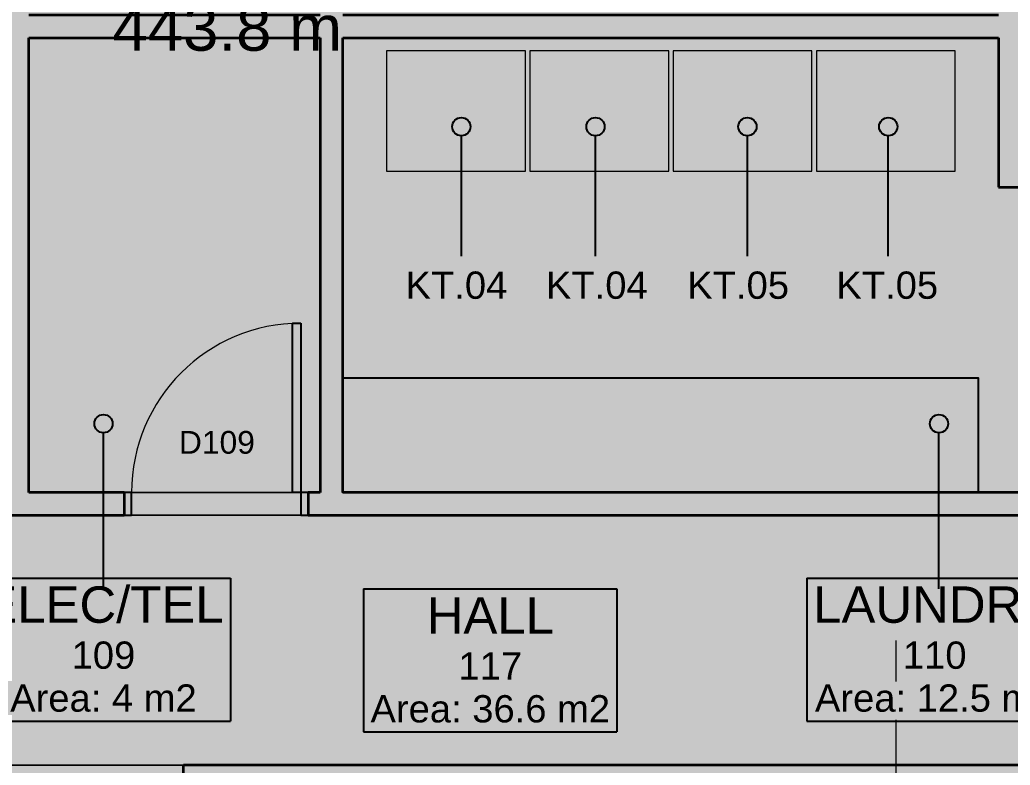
# Model space of a CAD drawing. Header units: millimetres. Extents: x -14278 to 103595, y -22378 to 34603.
# Drawn here: x 16375 to 21816, y 6700 to 10798 of the extents above; entities that cross this region are included whole.
import ezdxf
from ezdxf.enums import TextEntityAlignment as Align

# ---------------------------------------------------------------- set-up
doc = ezdxf.new("R2010")
doc.units = ezdxf.units.MM
doc.header["$MEASUREMENT"] = 0
doc.linetypes.add('Long Dashed', pattern=[529.166651, 317.499995, -211.666656])
for name, color, linetype in [('A-Ee_40_20-M_GeneralFFAndEInternalFixed', 7, 'Continuous'), ('A-Zz_20_10_90-T_TextFFEInternal', 7, 'Continuous'), ('A-Zz_50_90_00-M_GrossInternal', 7, 'Continuous'), ('A-Zz_60_50_80-P_MarkerSection', 7, 'Continuous'), ('NewA-Ee_25_10-M_WallsInternal', 7, 'Continuous'), ('NewA-Ee_30_40-M_Floors', 7, 'Continuous'), ('NewA-Ee_30_60-M_Pavements', 7, 'Continuous'), ('NewA-Ee_40_20-M_GeneralFFAndEInternalFixed', 7, 'Continuous'), ('NewA-SL-M_SpacesInternal', 7, 'Continuous'), ('NewA-Ss_30_25-M_CeilingAndSoffitSystems', 7, 'Continuous'), ('NewA-Zz_20_10_90-T_TextFFEInternal', 7, 'Continuous'), ('NewA-Zz_50_10_70-P_BoundarySiteRed', 7, 'Continuous'), ('NewA-Zz_50_10_90-P_BoundarySpace', 7, 'Continuous'), ('NewA-Zz_50_90_00-M_GrossInternal', 7, 'Continuous')]:
    doc.layers.add(name, color=color, linetype=linetype)
doc.styles.add('GENERATED_STYLE_1', font='')
doc.styles.get('GENERATED_STYLE_1').set_extended_font_data('Arial')

# ---------------------------------------------------------------- blocks, each defined once
blk = doc.blocks.new('LAUNDRY_110_3_1', base_point=(21400.9, 7375.3))
at = {"layer": 'NewA-SL-M_SpacesInternal', "color": 253, "linetype": 'Continuous', "lineweight": 13}
for p, q in [((21750.7, 10698.4), (18149.8, 10698.4)), ((18149.8, 10698.4), (18149.8, 8200)), ((21750.7, 9877.2), (21750.7, 10698.4)), ((23838.2, 9877.6), (21750.7, 9877.2)), ((23838.2, 8200), (23838.2, 9877.6)), ((18149.8, 8200), (23838.2, 8200))]:
    blk.add_line(p, q, dxfattribs=at)
at = {"layer": 'NewA-SL-M_SpacesInternal', "linetype": 'Continuous'}
for p, q in [((20698, 7728.8), (20698, 7414.5)), ((20698, 7728.8), (22103.8, 7728.8)), ((22103.8, 7728.8), (22103.8, 7414.5)), ((20698, 7414.5), (20698, 7178.8)), ((22103.8, 7414.5), (22103.8, 7178.8)), ((20698, 7178.8), (20698, 6943.1)), ((22103.8, 7178.8), (22103.8, 6943.1)), ((20698, 6943.1), (22103.8, 6943.1))]:
    blk.add_line(p, q, dxfattribs=at)
at = {"layer": 'NewA-SL-M_SpacesInternal', "color": 5, "lineweight": 70, "style": 'GENERATED_STYLE_1'}
for tag, height, p in [('ROOM_NAME', 200, (21400.9, 7683.1)), ('ROOM_NUMBER', 150, (21400.9, 7380.3)), ('adj_text', 150, (21400.9, 7144.5))]:
    blk.add_attdef(tag, text='', height=height, dxfattribs=at).set_placement(p, align=Align.TOP_CENTER)
blk = doc.blocks.new('HALL_117_9_1', base_point=(18959.3, 7316.1))
at = {"layer": 'NewA-SL-M_SpacesInternal', "color": 253, "linetype": 'Continuous', "lineweight": 13}
for p, q in [((32225, 8075), (6032.4, 8075)), ((6032.8, 6700.3), (27899.7, 6700.3))]:
    blk.add_line(p, q, dxfattribs=at)
at = {"layer": 'NewA-SL-M_SpacesInternal', "linetype": 'Continuous'}
for p, q in [((18263.2, 7669.6), (18263.2, 7355.4)), ((18263.2, 7669.6), (19655.3, 7669.6)), ((19655.3, 7669.6), (19655.3, 7355.4)), ((18263.2, 7355.4), (18263.2, 7119.6)), ((19655.3, 7355.4), (19655.3, 7119.6)), ((18263.2, 7119.6), (18263.2, 6883.9)), ((19655.3, 7119.6), (19655.3, 6883.9)), ((18263.2, 6883.9), (19655.3, 6883.9))]:
    blk.add_line(p, q, dxfattribs=at)
at = {"layer": 'NewA-SL-M_SpacesInternal', "color": 5, "lineweight": 70, "style": 'GENERATED_STYLE_1'}
for tag, height, p in [('ROOM_NAME', 200, (18959.3, 7623.9)), ('ROOM_NUMBER', 150, (18959.3, 7321.1)), ('adj_text', 150, (18959.3, 7085.4))]:
    blk.add_attdef(tag, text='', height=height, dxfattribs=at).set_placement(p, align=Align.TOP_CENTER)
blk = doc.blocks.new('ELEC_TEL_109_10_1', base_point=(16834.2, 7375.3))
at = {"layer": 'NewA-SL-M_SpacesInternal', "color": 253, "linetype": 'Continuous', "lineweight": 13}
for p, q in [((16424.6, 10698.4), (16424.6, 8200)), ((18024.8, 10698.4), (16424.6, 10698.4)), ((18024.8, 8200), (18024.8, 10698.4)), ((16424.6, 8200), (18024.8, 8200))]:
    blk.add_line(p, q, dxfattribs=at)
at = {"layer": 'NewA-SL-M_SpacesInternal', "linetype": 'Continuous'}
for p, q in [((16136.3, 7728.8), (16136.3, 7414.5)), ((16136.3, 7728.8), (17532.1, 7728.8)), ((17532.1, 7728.8), (17532.1, 7414.5)), ((16136.3, 7414.5), (16136.3, 7178.8)), ((17532.1, 7414.5), (17532.1, 7178.8)), ((16136.3, 7178.8), (16136.3, 6943.1)), ((17532.1, 7178.8), (17532.1, 6943.1)), ((16136.3, 6943.1), (17532.1, 6943.1))]:
    blk.add_line(p, q, dxfattribs=at)
at = {"layer": 'NewA-SL-M_SpacesInternal', "color": 5, "lineweight": 70, "style": 'GENERATED_STYLE_1'}
for tag, height, p in [('ROOM_NAME', 200, (16834.2, 7683.1)), ('ROOM_NUMBER', 150, (16834.2, 7380.3)), ('adj_text', 150, (16834.2, 7144.5))]:
    blk.add_attdef(tag, text='', height=height, dxfattribs=at).set_placement(p, align=Align.TOP_CENTER)
blk = doc.blocks.new('Mesh_1_1', base_point=(14339.9, 34603))
at = {"layer": 'NewA-Ee_30_60-M_Pavements', "color": 254, "linetype": 'Continuous', "lineweight": 13, "flags": 128}
blk.add_lwpolyline([(14339.9, 34603, -0.414214), (42830.6, 6112.3, -0.414214), (14339.9, -22378.4, -0.414214), (-14150.7, 6112.3, -0.414214)], format="xyb", close=True, dxfattribs=at)
blk = doc.blocks.new('Slab_4_1', base_point=(11328, 15324.9))
at = {"layer": 'NewA-Ee_30_40-M_Floors', "linetype": 'Continuous', "lineweight": 13}
blk.add_hatch(color=254, dxfattribs=at).paths.add_polyline_path([(11328, 15324.9), (11328, 15099.7), (150.3, 15099.7), (150.3, 9350.5), (-124.9, 9350.5), (-124.9, 8300.5), (150.3, 8300.5), (150.3, 6700.3), (2050.3, 6700.3), (2050.3, 2150.3), (5499.7, 2150.3), (5499.7, 3091.8), (6214.3, 3091.8), (6214.3, 2766.8), (7714.3, 2766.8), (7714.3, 3091.8), (8455.6, 3091.8), (8500.3, 150.3), (16363.1, 150.3), (16363.1, -124.9), (17413.1, -124.9), (17413.1, 150.3), (27899.7, 150.3), (27899.7, 6700.3), (34699.7, 6700.3), (34699.7, 15099.7), (34639.4, 15099.7), (34639.4, 15324.9), (32809.4, 15324.9), (32809.4, 15099.7), (13158, 15099.7), (13158, 15324.9)])
blk = doc.blocks.new('Slab_12_1', base_point=(16424.6, 10698.4))
at = {"layer": 'NewA-Ss_30_25-M_CeilingAndSoffitSystems', "linetype": 'Continuous', "lineweight": 0}
blk.add_hatch(color=255, dxfattribs=at).paths.add_polyline_path([(16424.6, 10698.4), (16424.6, 8200), (18024.8, 8200), (18024.8, 10698.4)])
at = {"layer": 'NewA-Ss_30_25-M_CeilingAndSoffitSystems', "color": 6, "linetype": 'Continuous', "lineweight": 13, "flags": 128}
blk.add_lwpolyline([(16424.6, 10698.4), (18024.8, 10698.4), (18024.8, 8200), (16424.6, 8200)], close=True, dxfattribs=at)
blk = doc.blocks.new('Slab_18_1', base_point=(32225, 6700.3))
at = {"layer": 'NewA-Ss_30_25-M_CeilingAndSoffitSystems', "linetype": 'Continuous', "lineweight": 0}
blk.add_hatch(color=255, dxfattribs=at).paths.add_polyline_path([(32225, 6700.3), (32225, 8075), (6060, 8075), (6060, 6700.3)])
at = {"layer": 'NewA-Ss_30_25-M_CeilingAndSoffitSystems', "color": 6, "linetype": 'Continuous', "lineweight": 13, "flags": 128}
blk.add_lwpolyline([(32225, 6700.3), (6060, 6700.3), (6060, 8075), (32225, 8075)], close=True, dxfattribs=at)
blk = doc.blocks.new('Slab_27_1', base_point=(18149.8, 10698.4))
at = {"layer": 'NewA-Ss_30_25-M_CeilingAndSoffitSystems', "linetype": 'Continuous', "lineweight": 0}
blk.add_hatch(color=255, dxfattribs=at).paths.add_polyline_path([(18149.8, 10698.4), (18149.8, 8200), (23838.2, 8200), (23838.2, 9877.6), (21750.7, 9877.6), (21750.7, 10698.4)])
at = {"layer": 'NewA-Ss_30_25-M_CeilingAndSoffitSystems', "color": 6, "linetype": 'Continuous', "lineweight": 13, "flags": 128}
blk.add_lwpolyline([(18149.8, 10698.4), (21750.7, 10698.4), (21750.7, 9877.6), (23838.2, 9877.6), (23838.2, 8200), (18149.8, 8200)], close=True, dxfattribs=at)
blk = doc.blocks.new('Door 19')
at = {"layer": 'NewA-Ee_25_10-M_WallsInternal', "linetype": 'Continuous', "lineweight": 13}
for points in [[(465, 930), (420, 930), (420, 0), (465, 0)], [(-465, -125), (-465, 0), (-505, 0), (-505, -125)], [(505, -125), (505, 0), (465, 0), (465, -125)]]:
    blk.add_hatch(color=255, dxfattribs=at).paths.add_polyline_path(points)
at = {"layer": 'NewA-Ee_25_10-M_WallsInternal', "linetype": 'Continuous'}
for p, q in [((420, 0), (420, 930)), ((420, 930), (465, 930)), ((465, 930), (465, 0)), ((-465, 0), (-505, 0)), ((-505, 0), (-505, -125)), ((-465, -125), (-465, 0)), ((465, 0), (420, 0)), ((505, 0), (465, 0)), ((465, 0), (465, -125)), ((505, -125), (505, 0)), ((-505, -125), (-465, -125)), ((465, -125), (505, -125))]:
    blk.add_line(p, q, dxfattribs=at)
at = {"layer": 'NewA-Ee_25_10-M_WallsInternal', "color": 92, "linetype": 'Continuous', "lineweight": 35}
for p, q in [((-505, 0), (-505, -125)), ((505, 0), (505, -125))]:
    blk.add_line(p, q, dxfattribs=at)
at = {"layer": 'NewA-Ee_25_10-M_WallsInternal', "color": 6, "linetype": 'Continuous', "lineweight": 13}
blk.add_arc((465, 0), 930, 90, 180, dxfattribs=at)
blk = doc.blocks.new('D Marker 19')
at = {"layer": 'NewA-Ee_25_10-M_WallsInternal', "style": 'GENERATED_STYLE_1'}
blk.add_attdef('AC_WIDO_ID', text='', height=125, dxfattribs=at).set_placement((-262.1, 94.8), align=Align.BOTTOM_LEFT)
blk = doc.blocks.new('Wall_10_1', base_point=(5907.4, 8075))
at = {"layer": 'NewA-Ee_25_10-M_WallsInternal', "linetype": 'Continuous', "lineweight": 13}
for points in [[(16948.6, 8200), (13809.1, 8200), (13809.1, 8075), (16948.6, 8075)], [(17958.6, 8075), (21966.6, 8075), (21966.6, 8200), (17958.6, 8200)]]:
    blk.add_hatch(color=6, dxfattribs=at).paths.add_polyline_path(points)
at = {"layer": 'NewA-Ee_25_10-M_WallsInternal', "color": 92, "linetype": 'Continuous', "lineweight": 35}
for p, q in [((16948.6, 8200), (16948.6, 8075)), ((17958.6, 8200), (17958.6, 8075))]:
    blk.add_line(p, q, dxfattribs=at)
at = {"layer": 'NewA-Ee_25_10-M_WallsInternal', "color": 92, "linetype": 'Continuous', "lineweight": 35, "flags": 128}
for points in [[(16948.6, 8200), (16424.6, 8200)], [(18024.8, 8200), (17958.6, 8200)], [(21966.6, 8200), (18149.8, 8200)], [(13809.1, 8075), (16948.6, 8075)], [(17958.6, 8075), (21966.6, 8075)]]:
    blk.add_lwpolyline(points, dxfattribs=at)
at = {"layer": 'NewA-Ee_25_10-M_WallsInternal', "linetype": 'Continuous', "zscale": 1000}
blk.add_blockref('Door 19', (17453.6, 8200), dxfattribs=at)
at = {"layer": 'NewA-Ee_25_10-M_WallsInternal'}
ref = blk.add_blockref('D Marker 19', (17453.6, 8200), dxfattribs=at)
ref.add_attrib('AC_WIDO_ID', 'D109', dxfattribs={"color": 7, "height": 125, "style": 'GENERATED_STYLE_1'}).set_placement((17248.7, 8375.1), align=Align.BOTTOM_LEFT)
blk = doc.blocks.new('Wall_19_1', base_point=(21750.7, 9877.2))
at = {"layer": 'NewA-Ee_25_10-M_WallsInternal', "linetype": 'Continuous', "lineweight": 13}
blk.add_hatch(color=6, dxfattribs=at).paths.add_polyline_path([(21750.7, 11173.8), (21750.7, 9877.2), (21875.7, 9877.2), (21875.7, 11173.8)])
at = {"layer": 'NewA-Ee_25_10-M_WallsInternal', "color": 92, "linetype": 'Continuous', "lineweight": 35, "flags": 128}
for points in [[(21750.7, 10698.4), (21750.7, 9877.2)], [(21750.7, 9877.2), (21875.7, 9877.2)]]:
    blk.add_lwpolyline(points, dxfattribs=at)
blk = doc.blocks.new('Wall_20_1', base_point=(18024.8, 8075))
at = {"layer": 'NewA-Ee_25_10-M_WallsInternal', "linetype": 'Continuous', "lineweight": 13}
blk.add_hatch(color=6, dxfattribs=at).paths.add_polyline_path([(18024.8, 8200), (18149.8, 8200), (18149.8, 10698.4), (18024.8, 10698.4)])
at = {"layer": 'NewA-Ee_25_10-M_WallsInternal', "color": 92, "linetype": 'Continuous', "lineweight": 35, "flags": 128}
for points in [[(18024.8, 10698.4), (18024.8, 8200)], [(18149.8, 8200), (18149.8, 10698.4)]]:
    blk.add_lwpolyline(points, dxfattribs=at)
blk = doc.blocks.new('Wall_21_1', base_point=(16324.6, 10698.4))
at = {"layer": 'NewA-Ee_25_10-M_WallsInternal', "linetype": 'Continuous', "lineweight": 13}
blk.add_hatch(color=6, dxfattribs=at).paths.add_polyline_path([(16424.6, 10698.4), (21750.7, 10698.4), (21750.7, 10823.4), (16424.6, 10823.4)])
at = {"layer": 'NewA-Ee_25_10-M_WallsInternal', "color": 92, "linetype": 'Continuous', "lineweight": 35, "flags": 128}
for points in [[(18024.8, 10823.4), (16424.6, 10823.4)], [(21750.7, 10823.4), (18149.8, 10823.4)], [(16424.6, 10698.4), (18024.8, 10698.4)], [(18149.8, 10698.4), (21750.7, 10698.4)]]:
    blk.add_lwpolyline(points, dxfattribs=at)
blk = doc.blocks.new('Wall_23_1', base_point=(16324.6, 8075))
at = {"layer": 'NewA-Ee_25_10-M_WallsInternal', "linetype": 'Continuous', "lineweight": 13}
blk.add_hatch(color=6, dxfattribs=at).paths.add_polyline_path([(16424.6, 8200), (16424.6, 15099.7), (16324.6, 15099.7), (16324.6, 8200)])
at = {"layer": 'NewA-Ee_25_10-M_WallsInternal', "color": 92, "linetype": 'Continuous', "lineweight": 35, "flags": 128}
blk.add_lwpolyline([(16424.6, 8200), (16424.6, 10698.4)], dxfattribs=at)
blk = doc.blocks.new('Wall_52_1', base_point=(6032.8, 6700.3))
at = {"layer": 'NewA-Ee_25_10-M_WallsInternal', "linetype": 'Continuous', "lineweight": 13}
blk.add_hatch(color=6, dxfattribs=at).paths.add_polyline_path([(25956, 6700.3), (17273.6, 6700.3), (17273.6, 6550.3), (25956, 6550.3)])
at = {"layer": 'NewA-Ee_25_10-M_WallsInternal', "color": 92, "linetype": 'Continuous', "lineweight": 35}
blk.add_line((17273.6, 6550.3), (17273.6, 6700.3), dxfattribs=at)
at = {"layer": 'NewA-Ee_25_10-M_WallsInternal', "color": 92, "linetype": 'Continuous', "lineweight": 35, "flags": 128}
blk.add_lwpolyline([(25956, 6700.3), (17273.6, 6700.3)], dxfattribs=at)
blk = doc.blocks.new('Washer 19')
at = {"layer": 'NewA-Ee_40_20-M_GeneralFFAndEInternalFixed', "color": 1, "linetype": 'Continuous', "lineweight": 18}
for p, q in [((-381, 0), (-381, -660.4)), ((381, 0), (-381, 0)), ((381, -660.4), (381, 0)), ((-381, -660.4), (381, -660.4))]:
    blk.add_line(p, q, dxfattribs=at)
blk = doc.blocks.new('Dryer 19')
at = {"layer": 'NewA-Ee_40_20-M_GeneralFFAndEInternalFixed', "color": 1, "linetype": 'Continuous', "lineweight": 18}
for p, q in [((0, 660.4), (0, 0)), ((762, 660.4), (0, 660.4)), ((762, 0), (762, 660.4)), ((0, 0), (762, 0))]:
    blk.add_line(p, q, dxfattribs=at)
blk = doc.blocks.new('Line_2_1', base_point=(16834.2, 7669.6))
at = {"layer": 'NewA-Zz_50_10_90-P_BoundarySpace', "linetype": 'Continuous'}
blk.add_hatch(color=256, dxfattribs=at).paths.add_polyline_path([(16884.2, 8577.5), (16880.4, 8596.7), (16869.6, 8612.9), (16853.4, 8623.7), (16834.2, 8627.5), (16815.1, 8623.7), (16798.9, 8612.9), (16788, 8596.7), (16784.2, 8577.5), (16788, 8558.4), (16798.9, 8542.2), (16815.1, 8531.3), (16834.2, 8527.5), (16853.4, 8531.3), (16869.6, 8542.2), (16880.4, 8558.4)])
blk.add_line((16834.2, 7669.6), (16834.2, 8527.5), dxfattribs=at)
blk.add_circle((16834.2, 8577.5), 50, dxfattribs=at)
blk = doc.blocks.new('Line_3_1', base_point=(21424.4, 7669.6))
at = {"layer": 'NewA-Zz_50_10_90-P_BoundarySpace', "linetype": 'Continuous'}
blk.add_hatch(color=256, dxfattribs=at).paths.add_polyline_path([(21474.4, 8577.5), (21470.6, 8596.7), (21459.8, 8612.9), (21443.5, 8623.7), (21424.4, 8627.5), (21405.3, 8623.7), (21389.1, 8612.9), (21378.2, 8596.7), (21374.4, 8577.5), (21378.2, 8558.4), (21389.1, 8542.2), (21405.3, 8531.3), (21424.4, 8527.5), (21443.5, 8531.3), (21459.8, 8542.2), (21470.6, 8558.4)])
blk.add_line((21424.4, 7669.6), (21424.4, 8527.5), dxfattribs=at)
blk.add_circle((21424.4, 8577.5), 50, dxfattribs=at)
blk = doc.blocks.new('Line_49_1', base_point=(18800.5, 9498.4))
at = {"layer": 'NewA-Zz_20_10_90-T_TextFFEInternal', "linetype": 'Continuous'}
blk.add_hatch(color=256, dxfattribs=at).paths.add_polyline_path([(18850.5, 10210.5), (18846.6, 10229.6), (18835.8, 10245.9), (18819.6, 10256.7), (18800.5, 10260.5), (18781.3, 10256.7), (18765.1, 10245.9), (18754.3, 10229.6), (18750.5, 10210.5), (18754.3, 10191.4), (18765.1, 10175.2), (18781.3, 10164.3), (18800.5, 10160.5), (18819.6, 10164.3), (18835.8, 10175.2), (18846.6, 10191.4)])
blk.add_line((18800.5, 9498.4), (18800.5, 10160.5), dxfattribs=at)
blk.add_circle((18800.5, 10210.5), 50, dxfattribs=at)
blk = doc.blocks.new('Line_50_1', base_point=(19537.1, 9498.4))
at = {"layer": 'NewA-Zz_20_10_90-T_TextFFEInternal', "linetype": 'Continuous'}
blk.add_hatch(color=256, dxfattribs=at).paths.add_polyline_path([(19587.1, 10210.5), (19583.3, 10229.6), (19572.5, 10245.9), (19556.3, 10256.7), (19537.1, 10260.5), (19518, 10256.7), (19501.8, 10245.9), (19490.9, 10229.6), (19487.1, 10210.5), (19490.9, 10191.4), (19501.8, 10175.2), (19518, 10164.3), (19537.1, 10160.5), (19556.3, 10164.3), (19572.5, 10175.2), (19583.3, 10191.4)])
blk.add_line((19537.1, 9498.4), (19537.1, 10160.5), dxfattribs=at)
blk.add_circle((19537.1, 10210.5), 50, dxfattribs=at)
blk = doc.blocks.new('Line_51_1', base_point=(20372, 9498.4))
at = {"layer": 'NewA-Zz_20_10_90-T_TextFFEInternal', "linetype": 'Continuous'}
blk.add_hatch(color=256, dxfattribs=at).paths.add_polyline_path([(20422, 10210.5), (20418.2, 10229.6), (20407.4, 10245.9), (20391.2, 10256.7), (20372, 10260.5), (20352.9, 10256.7), (20336.7, 10245.9), (20325.8, 10229.6), (20322, 10210.5), (20325.8, 10191.4), (20336.7, 10175.2), (20352.9, 10164.3), (20372, 10160.5), (20391.2, 10164.3), (20407.4, 10175.2), (20418.2, 10191.4)])
blk.add_line((20372, 9498.4), (20372, 10160.5), dxfattribs=at)
blk.add_circle((20372, 10210.5), 50, dxfattribs=at)
blk = doc.blocks.new('Line_52_1', base_point=(21145.6, 9498.4))
at = {"layer": 'NewA-Zz_20_10_90-T_TextFFEInternal', "linetype": 'Continuous'}
blk.add_hatch(color=256, dxfattribs=at).paths.add_polyline_path([(21195.6, 10210.5), (21191.7, 10229.6), (21180.9, 10245.9), (21164.7, 10256.7), (21145.6, 10260.5), (21126.4, 10256.7), (21110.2, 10245.9), (21099.4, 10229.6), (21095.6, 10210.5), (21099.4, 10191.4), (21110.2, 10175.2), (21126.4, 10164.3), (21145.6, 10160.5), (21164.7, 10164.3), (21180.9, 10175.2), (21191.7, 10191.4)])
blk.add_line((21145.6, 9498.4), (21145.6, 10160.5), dxfattribs=at)
blk.add_circle((21145.6, 10210.5), 50, dxfattribs=at)
blk = doc.blocks.new('Cutting Plane_3_1', base_point=(21189.7, 4773.6))
at = {"layer": 'A-Zz_60_50_80-P_MarkerSection', "linetype": 'Continuous'}
for points in [[(21189.7, 5573.6), (21189.7, 5339.3, 0.198912), (20789.7, 5173.6)], [(20789.7, 4373.6, -0.414214), (20789.7, 5173.6), (20389.7, 4773.6)], [(21189.7, 3973.6), (21189.7, 4207.9, -0.198912), (20789.7, 4373.6)]]:
    blk.add_hatch(color=256, dxfattribs=at).paths.add_polyline_path(points)
at = {"layer": 'A-Zz_60_50_80-P_MarkerSection', "color": 6, "linetype": 'Long Dashed', "lineweight": 13}
blk.add_line((21189.7, 5573.6), (21189.7, 7386.3), dxfattribs=at)
at = {"layer": 'A-Zz_60_50_80-P_MarkerSection', "linetype": 'Continuous'}
for p, q in [((20789.7, 5173.6), (21189.7, 5573.6)), ((21189.7, 5573.6), (21189.7, 5339.3)), ((21189.7, 4207.9), (21189.7, 5339.3)), ((20789.7, 5173.6), (20389.7, 4773.6)), ((20389.7, 4773.6), (20789.7, 4373.6)), ((20789.7, 4373.6), (21189.7, 3973.6)), ((21189.7, 3973.6), (21189.7, 4207.9))]:
    blk.add_line(p, q, dxfattribs=at)
blk.add_circle((21189.7, 4773.6), 565.7, dxfattribs=at)
for start, end in [(90, 135), (135, 225), (225, 270)]:
    blk.add_arc((21189.7, 4773.6), 565.7, start, end, dxfattribs=at)
at = {"layer": 'A-Zz_60_50_80-P_MarkerSection', "char_height": 200, "attachment_point": 7, "rotation": 90, "style": 'GENERATED_STYLE_1'}
for s, insert in [('\\A1;{\\fArial|b0|i0|c0|p34;04002}', (21461.6, 4392.2)), ('\\A1;{\\fArial|b0|i0|c0|p34;3}', (21101.8, 4697.3))]:
    blk.add_mtext(s, dxfattribs=dict(at, insert=insert))
blk = doc.blocks.new('Label_73_1', base_point=(18348.3, 9498.4))
at = {"layer": 'A-Zz_20_10_90-T_TextFFEInternal', "insert": (18773.3, 9414.1), "char_height": 150, "attachment_point": 2, "style": 'GENERATED_STYLE_1'}
blk.add_mtext('\\fArial|b0|i0|c0|p34;KT.04\\fArial|b0|i0|c0|p34;\\fArial|b0|i0|c0|p34;\\fArial|b0|i0|c0|p34;\\fArial|b0|i0|c0|p34;\\fArial|b0|i0|c0|p34;\\fArial|b0|i0|c0|p34;\\fArial|b0|i0|c0|p34;\\fArial|b0|i0|c0|p34;\\fArial|b0|i0|c0|p34;\\fArial|b0|i0|c0|p34;\\fArial|b0|i0|c0|p34;\\fArial|b0|i0|c0|p34;\\fArial|b0|i0|c0|p34;\\fArial|b0|i0|c0|p34;\\fArial|b0|i0|c0|p34;\\fArial|b0|i0|c0|p34;\\fArial|b0|i0|c0|p34;\\fArial|b0|i0|c0|p34;\\fArial|b0|i0|c0|p34;\\fArial|b0|i0|c0|p34;\\fArial|b0|i0|c0|p34;\\fArial|b0|i0|c0|p34;\\fArial|b0|i0|c0|p34;\\fArial|b0|i0|c0|p34;\\fArial|b0|i0|c0|p34;\\fArial|b0|i0|c0|p34;\\fArial|b0|i0|c0|p34;\\fArial|b0|i0|c0|p34;\\fArial|b0|i0|c0|p34;}', dxfattribs=at)
blk = doc.blocks.new('Label_74_1', base_point=(19119.5, 9498.4))
at = {"layer": 'A-Zz_20_10_90-T_TextFFEInternal', "insert": (19544.5, 9414.1), "char_height": 150, "attachment_point": 2, "style": 'GENERATED_STYLE_1'}
blk.add_mtext('\\fArial|b0|i0|c0|p34;KT.04\\fArial|b0|i0|c0|p34;\\fArial|b0|i0|c0|p34;\\fArial|b0|i0|c0|p34;\\fArial|b0|i0|c0|p34;\\fArial|b0|i0|c0|p34;\\fArial|b0|i0|c0|p34;\\fArial|b0|i0|c0|p34;\\fArial|b0|i0|c0|p34;\\fArial|b0|i0|c0|p34;\\fArial|b0|i0|c0|p34;\\fArial|b0|i0|c0|p34;\\fArial|b0|i0|c0|p34;\\fArial|b0|i0|c0|p34;\\fArial|b0|i0|c0|p34;\\fArial|b0|i0|c0|p34;\\fArial|b0|i0|c0|p34;\\fArial|b0|i0|c0|p34;\\fArial|b0|i0|c0|p34;\\fArial|b0|i0|c0|p34;\\fArial|b0|i0|c0|p34;\\fArial|b0|i0|c0|p34;\\fArial|b0|i0|c0|p34;\\fArial|b0|i0|c0|p34;\\fArial|b0|i0|c0|p34;\\fArial|b0|i0|c0|p34;\\fArial|b0|i0|c0|p34;\\fArial|b0|i0|c0|p34;\\fArial|b0|i0|c0|p34;\\fArial|b0|i0|c0|p34;}', dxfattribs=at)
blk = doc.blocks.new('Label_75_1', base_point=(19895.9, 9498.4))
at = {"layer": 'A-Zz_20_10_90-T_TextFFEInternal', "insert": (20320.9, 9414.1), "char_height": 150, "attachment_point": 2, "style": 'GENERATED_STYLE_1'}
blk.add_mtext('\\fArial|b0|i0|c0|p34;KT.05\\fArial|b0|i0|c0|p34;\\fArial|b0|i0|c0|p34;\\fArial|b0|i0|c0|p34;\\fArial|b0|i0|c0|p34;\\fArial|b0|i0|c0|p34;\\fArial|b0|i0|c0|p34;\\fArial|b0|i0|c0|p34;\\fArial|b0|i0|c0|p34;\\fArial|b0|i0|c0|p34;\\fArial|b0|i0|c0|p34;\\fArial|b0|i0|c0|p34;\\fArial|b0|i0|c0|p34;\\fArial|b0|i0|c0|p34;\\fArial|b0|i0|c0|p34;\\fArial|b0|i0|c0|p34;\\fArial|b0|i0|c0|p34;\\fArial|b0|i0|c0|p34;\\fArial|b0|i0|c0|p34;\\fArial|b0|i0|c0|p34;\\fArial|b0|i0|c0|p34;\\fArial|b0|i0|c0|p34;\\fArial|b0|i0|c0|p34;\\fArial|b0|i0|c0|p34;\\fArial|b0|i0|c0|p34;\\fArial|b0|i0|c0|p34;\\fArial|b0|i0|c0|p34;\\fArial|b0|i0|c0|p34;\\fArial|b0|i0|c0|p34;\\fArial|b0|i0|c0|p34;}', dxfattribs=at)
blk = doc.blocks.new('Label_76_1', base_point=(20715, 9498.4))
at = {"layer": 'A-Zz_20_10_90-T_TextFFEInternal', "insert": (21140, 9414.1), "char_height": 150, "attachment_point": 2, "style": 'GENERATED_STYLE_1'}
blk.add_mtext('\\fArial|b0|i0|c0|p34;KT.05\\fArial|b0|i0|c0|p34;\\fArial|b0|i0|c0|p34;\\fArial|b0|i0|c0|p34;\\fArial|b0|i0|c0|p34;\\fArial|b0|i0|c0|p34;\\fArial|b0|i0|c0|p34;\\fArial|b0|i0|c0|p34;\\fArial|b0|i0|c0|p34;\\fArial|b0|i0|c0|p34;\\fArial|b0|i0|c0|p34;\\fArial|b0|i0|c0|p34;\\fArial|b0|i0|c0|p34;\\fArial|b0|i0|c0|p34;\\fArial|b0|i0|c0|p34;\\fArial|b0|i0|c0|p34;\\fArial|b0|i0|c0|p34;\\fArial|b0|i0|c0|p34;\\fArial|b0|i0|c0|p34;\\fArial|b0|i0|c0|p34;\\fArial|b0|i0|c0|p34;\\fArial|b0|i0|c0|p34;\\fArial|b0|i0|c0|p34;\\fArial|b0|i0|c0|p34;\\fArial|b0|i0|c0|p34;\\fArial|b0|i0|c0|p34;\\fArial|b0|i0|c0|p34;\\fArial|b0|i0|c0|p34;\\fArial|b0|i0|c0|p34;\\fArial|b0|i0|c0|p34;}', dxfattribs=at)

msp = doc.modelspace()

# ---------------------------------------------------------------- hatches: boundary and pattern name
at = {"layer": 'A-Ee_40_20-M_GeneralFFAndEInternalFixed', "linetype": 'Continuous', "lineweight": 13}
msp.add_hatch(color=11, dxfattribs=at).paths.add_polyline_path([(18149.8, 8829.9), (21639.1, 8829.9), (21639.1, 8200), (18149.8, 8200)])
at = {"layer": 'NewA-Zz_50_90_00-M_GrossInternal', "linetype": 'Continuous', "lineweight": 140}
msp.add_hatch(color=1, dxfattribs=at).paths.add_polyline_path([(150.3, 15099.7), (34699.7, 15099.7), (34699.7, 6700.3), (27899.7, 6700.3), (27899.7, 150.3), (8500.3, 150.3), (8500.3, 3091.8), (5499.7, 3091.8), (5499.7, 2150.3), (2050.3, 2150.3), (2050.3, 6700.3), (150.3, 6700.3)])

# ---------------------------------------------------------------- linework, layer by layer
at = {"layer": 'A-Ee_40_20-M_GeneralFFAndEInternalFixed', "linetype": 'Continuous', "flags": 128}
msp.add_lwpolyline([(18149.8, 8829.9), (21639.1, 8829.9), (21639.1, 8200), (18149.8, 8200)], close=True, dxfattribs=at)
at = {"layer": 'NewA-Zz_50_10_70-P_BoundarySiteRed', "color": 1, "linetype": 'Continuous', "lineweight": 140}
msp.add_circle((14339.9, 6112.3), 28490.7, dxfattribs=at)

# ---------------------------------------------------------------- block references
at = {"layer": 'A-Zz_20_10_90-T_TextFFEInternal', "color": 6, "linetype": 'Continuous', "lineweight": 13}
for name, p in [('Label_73_1', (18348.3, 9498.4)), ('Label_74_1', (19119.5, 9498.4)), ('Label_75_1', (19895.9, 9498.4)), ('Label_76_1', (20715, 9498.4))]:
    msp.add_blockref(name, p, dxfattribs=at)
at = {"layer": 'A-Zz_60_50_80-P_MarkerSection', "color": 6, "lineweight": 13}
msp.add_blockref('Cutting Plane_3_1', (21189.7, 4773.6), dxfattribs=at)
at = {"layer": 'NewA-Ee_25_10-M_WallsInternal', "color": 92, "lineweight": 35}
for name, p in [('Wall_23_1', (16324.6, 8075)), ('Wall_20_1', (18024.8, 8075)), ('Wall_19_1', (21750.7, 9877.2)), ('Wall_21_1', (16324.6, 10698.4)), ('Wall_10_1', (5907.4, 8075)), ('Wall_52_1', (6032.8, 6700.3))]:
    msp.add_blockref(name, p, dxfattribs=at)
at = {"layer": 'NewA-Ee_30_40-M_Floors', "color": 6, "linetype": 'Continuous', "lineweight": 13}
msp.add_blockref('Slab_4_1', (11328, 15324.9), dxfattribs=at)
at = {"layer": 'NewA-Ee_30_60-M_Pavements', "color": 254, "lineweight": 13}
msp.add_blockref('Mesh_1_1', (14339.9, 34603), dxfattribs=at)
at = {"layer": 'NewA-Ee_40_20-M_GeneralFFAndEInternalFixed', "color": 6, "linetype": 'Continuous', "lineweight": 13, "zscale": 1000}
for name, p in [('Washer 19', (18770.9, 10626.5)), ('Washer 19', (19558.3, 10626.5)), ('Dryer 19', (19963.2, 9966.1)), ('Dryer 19', (20750.6, 9966.1))]:
    msp.add_blockref(name, p, dxfattribs=at)
at = {"layer": 'NewA-SL-M_SpacesInternal', "linetype": 'Continuous'}
for name, p, values in [('ELEC_TEL_109_10_1', (16834.2, 7375.3), {'ROOM_NAME': 'ELEC/TEL', 'ROOM_NUMBER': '109', 'adj_text': 'Area: 4 m2'}), ('LAUNDRY_110_3_1', (21400.9, 7375.3), {'ROOM_NAME': 'LAUNDRY', 'ROOM_NUMBER': '110', 'adj_text': 'Area: 12.5 m2'}), ('HALL_117_9_1', (18959.3, 7316.1), {'ROOM_NAME': 'HALL', 'ROOM_NUMBER': '117', 'adj_text': 'Area: 36.6 m2'})]:
    msp.add_blockref(name, p, dxfattribs=at).add_auto_attribs(values)
at = {"layer": 'NewA-Ss_30_25-M_CeilingAndSoffitSystems', "color": 6, "linetype": 'Continuous', "lineweight": 13}
for name, p in [('Slab_12_1', (16424.6, 10698.4)), ('Slab_27_1', (18149.8, 10698.4)), ('Slab_18_1', (32225, 6700.3))]:
    msp.add_blockref(name, p, dxfattribs=at)
at = {"layer": 'NewA-Zz_20_10_90-T_TextFFEInternal', "linetype": 'Continuous'}
for name, p in [('Line_49_1', (18800.5, 9498.4)), ('Line_50_1', (19537.1, 9498.4)), ('Line_51_1', (20372, 9498.4)), ('Line_52_1', (21145.6, 9498.4))]:
    msp.add_blockref(name, p, dxfattribs=at)
at = {"layer": 'NewA-Zz_50_10_90-P_BoundarySpace', "linetype": 'Continuous'}
for name, p in [('Line_2_1', (16834.2, 7669.6)), ('Line_3_1', (21424.4, 7669.6))]:
    msp.add_blockref(name, p, dxfattribs=at)

# ---------------------------------------------------------------- texts
at = {"layer": 'A-Zz_50_90_00-M_GrossInternal', "insert": (16883.2, 10624.1), "char_height": 250, "attachment_point": 7, "style": 'GENERATED_STYLE_1'}
msp.add_mtext('{\\fArial|b0|i0|c0|p34;443.8 m{\\H0.66x;\\S2^  ;}}', dxfattribs=at)

doc.saveas('drawing.dxf')
